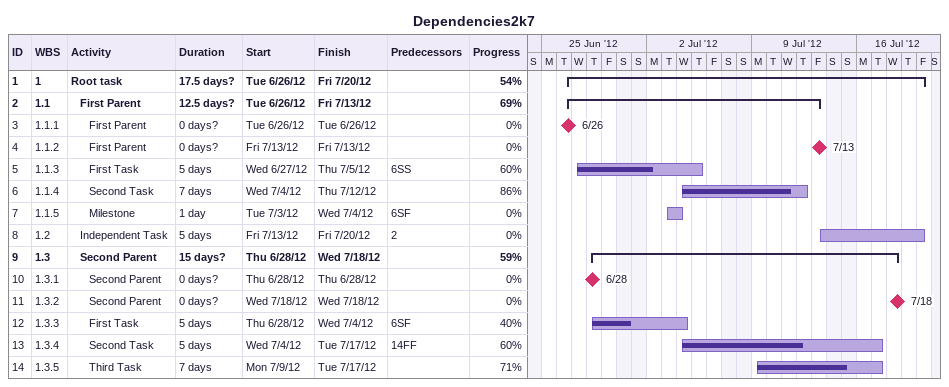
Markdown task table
Dependencies2k7

| ID | WBS | Task | Duration | Start | Finish | Predecessors | % complete |
|---|---|---|---|---|---|---|---|
| 1 | 1 | **Root task** | 17.5d? | 2012-06-26 | 2012-07-20 |  | 54 |
| 2 | 1.1 | **First Parent** | 12.5d? | 2012-06-26 | 2012-07-13 |  | 69 |
| 3 | 1.1.1 | First Parent | 0d? | 2012-06-26 | 2012-06-26 |  | 0 |
| 4 | 1.1.2 | First Parent | 0d? | 2012-07-13 | 2012-07-13 |  | 0 |
| 5 | 1.1.3 | First Task | 5d | 2012-06-27 | 2012-07-05 | 6SS | 60 |
| 6 | 1.1.4 | Second Task | 7d | 2012-07-04 | 2012-07-12 |  | 86 |
| 7 | 1.1.5 | Milestone | 1d | 2012-07-03 | 2012-07-04 | 6SF | 0 |
| 8 | 1.2 | Independent Task | 5d | 2012-07-13 | 2012-07-20 | 2 | 0 |
| 9 | 1.3 | **Second Parent** | 15d? | 2012-06-28 | 2012-07-18 |  | 59 |
| 10 | 1.3.1 | Second Parent | 0d? | 2012-06-28 | 2012-06-28 |  | 0 |
| 11 | 1.3.2 | Second Parent | 0d? | 2012-07-18 | 2012-07-18 |  | 0 |
| 12 | 1.3.3 | First Task | 5d | 2012-06-28 | 2012-07-04 | 6SF | 40 |
| 13 | 1.3.4 | Second Task | 5d | 2012-07-04 | 2012-07-17 | 14FF | 60 |
| 14 | 1.3.5 | Third Task | 7d | 2012-07-09 | 2012-07-17 |  | 71 |
